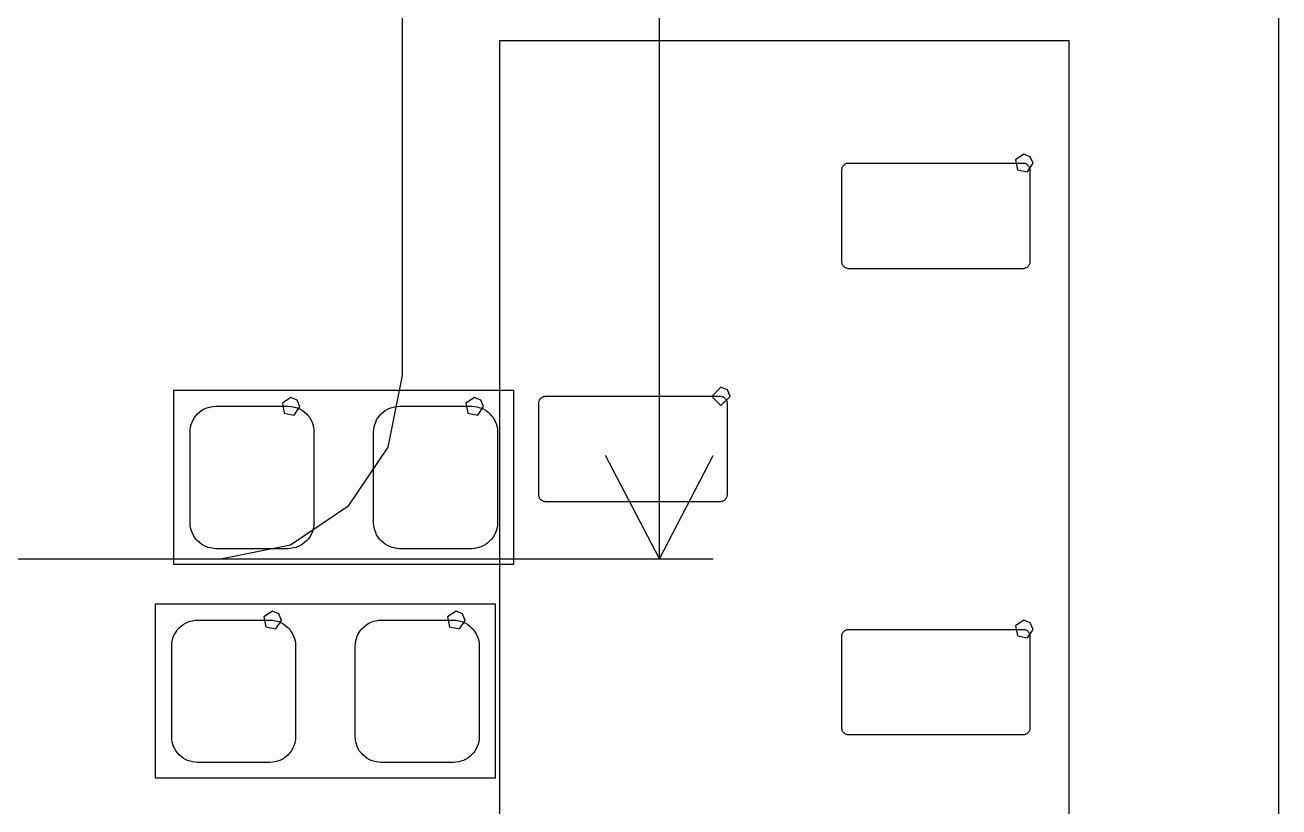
# Model space of a CAD drawing. Extents: x 114 to 258, y 8 to 198.
# Drawn here: x 242.89 to 256.55, y 150.31 to 158.83 of the extents above; entities that cross this region are included whole.
import ezdxf

# ---------------------------------------------------------------- set-up
doc = ezdxf.new("R2010")
doc.units = 0

msp = doc.modelspace()

# ---------------------------------------------------------------- linework, layer by layer
at = {"layer": 'Layer 1', "color": 7}
for points in [[(249.79884, 153.0094), (249.79884, 188.00806)], [(256.54762, 99.8091), (256.54762, 187.80994)], [(246.99976, 155.00838), (246.99976, 186.00908)], [(248.05894, 137.109), (248.05894, 158.65836)], [(248.05894, 158.65836), (254.25908, 158.65836)], [(254.25908, 158.65836), (254.25908, 137.109)], [(253.768606, 157.420796), (253.676218, 157.359064), (253.697895, 157.250085), (253.806874, 157.228408), (253.868606, 157.320796), (253.839317, 157.391507), (253.768606, 157.420796), (253.768606, 157.420796)], [(251.78512, 157.25374), (251.78766, 157.26136)], [(251.78512, 157.24866), (251.78512, 157.25374)], [(251.78512, 156.2479), (251.78512, 157.24866)], [(251.78766, 157.26898), (251.7902, 157.2766)], [(251.78766, 157.26136), (251.78766, 157.26898)], [(251.7902, 157.2766), (251.79274, 157.28168)], [(251.79274, 157.28168), (251.79782, 157.2893)], [(251.79782, 157.2893), (251.8029, 157.29438)], [(251.8029, 157.29438), (251.80798, 157.29946)], [(251.80798, 157.29946), (251.81306, 157.30454)], [(251.81306, 157.30454), (251.81814, 157.30962)], [(251.81814, 157.30962), (251.82576, 157.3147)], [(251.82576, 157.3147), (251.83084, 157.31724)], [(251.83084, 157.31724), (251.83846, 157.31978)], [(251.83846, 157.31978), (251.84608, 157.31978)], [(251.84608, 157.31978), (251.8537, 157.32232)], [(251.8537, 157.32232), (251.86132, 157.32232)], [(251.86132, 157.32232), (253.76124, 157.32232)], [(253.76124, 157.32232), (253.76632, 157.32232)], [(253.76632, 157.32232), (253.77394, 157.31978)], [(253.77394, 157.31978), (253.78156, 157.31978)], [(253.78156, 157.31978), (253.78918, 157.31724)], [(253.78918, 157.31724), (253.79426, 157.3147)], [(253.79426, 157.3147), (253.80188, 157.30962)], [(253.80188, 157.30962), (253.80696, 157.30454)], [(253.80696, 157.30454), (253.81204, 157.29946)], [(253.81204, 157.29946), (253.81712, 157.29438)], [(253.81712, 157.29438), (253.8222, 157.2893)], [(253.8222, 157.2893), (253.82728, 157.28168)], [(253.82728, 157.28168), (253.82982, 157.2766)], [(253.82982, 157.2766), (253.83236, 157.26898)], [(253.83236, 157.26898), (253.8349, 157.26136)], [(253.8349, 157.26136), (253.8349, 157.25374)], [(253.8349, 157.25374), (253.8349, 157.24866)], [(253.8349, 157.24866), (253.8349, 156.2479)], [(251.78512, 156.24028), (251.78512, 156.2479)], [(251.78766, 156.23266), (251.78512, 156.24028)], [(251.78766, 156.22504), (251.78766, 156.23266)], [(251.7902, 156.21996), (251.78766, 156.22504)], [(251.79274, 156.21234), (251.7902, 156.21996)], [(251.79782, 156.20472), (251.79274, 156.21234)], [(251.8029, 156.19964), (251.79782, 156.20472)], [(251.80798, 156.19456), (251.8029, 156.19964)], [(251.81306, 156.18948), (251.80798, 156.19456)], [(251.81814, 156.1844), (251.81306, 156.18948)], [(251.82576, 156.18186), (251.81814, 156.1844)], [(251.83084, 156.17932), (251.82576, 156.18186)], [(251.83846, 156.17678), (251.83084, 156.17932)], [(251.84608, 156.17424), (251.83846, 156.17678)], [(251.8537, 156.1717), (251.84608, 156.17424)], [(251.86132, 156.1717), (251.8537, 156.1717)], [(253.76124, 156.1717), (251.86132, 156.1717)], [(253.76632, 156.1717), (253.76124, 156.1717)], [(253.77394, 156.17424), (253.76632, 156.1717)], [(253.78156, 156.17678), (253.77394, 156.17424)], [(253.78918, 156.17932), (253.78156, 156.17678)], [(253.79426, 156.18186), (253.78918, 156.17932)], [(253.80188, 156.1844), (253.79426, 156.18186)], [(253.80696, 156.18948), (253.80188, 156.1844)], [(253.81204, 156.19456), (253.80696, 156.18948)], [(253.81712, 156.19964), (253.81204, 156.19456)], [(253.8222, 156.20472), (253.81712, 156.19964)], [(253.82728, 156.21234), (253.8222, 156.20472)], [(253.82982, 156.21996), (253.82728, 156.21234)], [(253.83236, 156.22504), (253.82982, 156.21996)], [(253.8349, 156.23266), (253.83236, 156.22504)], [(253.8349, 156.2479), (253.8349, 156.24028)], [(253.8349, 156.24028), (253.8349, 156.23266)], [(245.000018, 153.007114), (245.778506, 153.164285), (246.414227, 153.592901), (246.842843, 154.228622), (247.000014, 155.00711)], [(244.50802, 154.84836), (248.2088, 154.84836)], [(244.50802, 152.94844), (244.50802, 154.84836)], [(245.782592, 154.769798), (245.690204, 154.708066), (245.711881, 154.599087), (245.82086, 154.57741), (245.882592, 154.669798), (245.853303, 154.740509), (245.782592, 154.769798), (245.782592, 154.769798)], [(247.782588, 154.769798), (247.6902, 154.708066), (247.711877, 154.599087), (247.820856, 154.57741), (247.882588, 154.669798), (247.853299, 154.740509), (247.782588, 154.769798), (247.782588, 154.769798)], [(248.2088, 154.84836), (248.2088, 152.94844)], [(248.5136, 154.76454), (248.51868, 154.76962)], [(248.51868, 154.76962), (248.52376, 154.7747)], [(248.52376, 154.7747), (248.53138, 154.77724)], [(248.53138, 154.77724), (248.539, 154.77978)], [(248.539, 154.77978), (248.54662, 154.77978)], [(248.54662, 154.77978), (248.5517, 154.78232)], [(248.5517, 154.78232), (248.55932, 154.78232)], [(248.55932, 154.78232), (250.45924, 154.78232)], [(250.468638, 154.880796), (250.368638, 154.780796), (250.468638, 154.680796), (250.568638, 154.780796), (250.539349, 154.851507), (250.468638, 154.880796), (250.468638, 154.880796)], [(250.45924, 154.78232), (250.46686, 154.78232)], [(250.46686, 154.78232), (250.47448, 154.77978)], [(250.47448, 154.77978), (250.4821, 154.77978)], [(250.4821, 154.77978), (250.48972, 154.77724)], [(250.48972, 154.77724), (250.4948, 154.7747)], [(250.4948, 154.7747), (250.50242, 154.76962)], [(250.50242, 154.76962), (250.5075, 154.76454)], [(244.81028, 154.62484), (244.83314, 154.64008)], [(244.83314, 154.64008), (244.85854, 154.65024)], [(244.85854, 154.65024), (244.88394, 154.6604)], [(244.88394, 154.6604), (244.91188, 154.66802)], [(244.91188, 154.66802), (244.93982, 154.67056)], [(244.93982, 154.67056), (244.96522, 154.6731)], [(244.96522, 154.6731), (245.75262, 154.6731)], [(245.75262, 154.6731), (245.78056, 154.67056)], [(245.78056, 154.67056), (245.8085, 154.66802)], [(245.8085, 154.66802), (245.83644, 154.6604)], [(245.83644, 154.6604), (245.86184, 154.65024)], [(245.86184, 154.65024), (245.88724, 154.64008)], [(245.88724, 154.64008), (245.9101, 154.62484)], [(246.80926, 154.62484), (246.83466, 154.64008)], [(246.83466, 154.64008), (246.85752, 154.65024)], [(246.85752, 154.65024), (246.88546, 154.6604)], [(246.88546, 154.6604), (246.91086, 154.66802)], [(246.91086, 154.66802), (246.9388, 154.67056)], [(246.9388, 154.67056), (246.96674, 154.6731)], [(246.96674, 154.6731), (247.75414, 154.6731)], [(247.75414, 154.6731), (247.78208, 154.67056)], [(247.78208, 154.67056), (247.81002, 154.66802)], [(247.81002, 154.66802), (247.83542, 154.6604)], [(247.83542, 154.6604), (247.86082, 154.65024)], [(247.86082, 154.65024), (247.88622, 154.64008)], [(247.88622, 154.64008), (247.90908, 154.62484)], [(248.48566, 154.72136), (248.4882, 154.72898)], [(248.48566, 154.71374), (248.48566, 154.72136)], [(248.48566, 154.70866), (248.48566, 154.71374)], [(248.48566, 153.7079), (248.48566, 154.70866)], [(248.4882, 154.72898), (248.49074, 154.7366)], [(248.49074, 154.7366), (248.49328, 154.74168)], [(248.49328, 154.74168), (248.49836, 154.7493)], [(248.49836, 154.7493), (248.5009, 154.75438)], [(248.5009, 154.75438), (248.50598, 154.75946)], [(248.50598, 154.75946), (248.5136, 154.76454)], [(250.5075, 154.76454), (250.51258, 154.75946)], [(250.51258, 154.75946), (250.51766, 154.75438)], [(250.51766, 154.75438), (250.52274, 154.7493)], [(250.52274, 154.7493), (250.52528, 154.74168)], [(250.52528, 154.74168), (250.53036, 154.7366)], [(250.53036, 154.7366), (250.5329, 154.72898)], [(250.5329, 154.72898), (250.5329, 154.72136)], [(250.5329, 154.72136), (250.53544, 154.71374)], [(250.53544, 154.71374), (250.53544, 154.70866)], [(250.53544, 154.70866), (250.53544, 153.7079)], [(244.69598, 154.47244), (244.70614, 154.49784)], [(244.70614, 154.49784), (244.71884, 154.52324)], [(244.71884, 154.52324), (244.73154, 154.54864)], [(244.73154, 154.54864), (244.74932, 154.56896)], [(244.74932, 154.56896), (244.7671, 154.58928)], [(244.7671, 154.58928), (244.78742, 154.6096)], [(244.78742, 154.6096), (244.81028, 154.62484)], [(245.9101, 154.62484), (245.93296, 154.6096)], [(245.93296, 154.6096), (245.95328, 154.58928)], [(245.95328, 154.58928), (245.97106, 154.56896)], [(245.97106, 154.56896), (245.98884, 154.54864)], [(245.98884, 154.54864), (246.00154, 154.52324)], [(246.00154, 154.52324), (246.01424, 154.49784)], [(246.01424, 154.49784), (246.02186, 154.47244)], [(246.6975, 154.47244), (246.70766, 154.49784)], [(246.70766, 154.49784), (246.71782, 154.52324)], [(246.71782, 154.52324), (246.73306, 154.54864)], [(246.73306, 154.54864), (246.7483, 154.56896)], [(246.7483, 154.56896), (246.76862, 154.58928)], [(246.76862, 154.58928), (246.78894, 154.6096)], [(246.78894, 154.6096), (246.80926, 154.62484)], [(247.90908, 154.62484), (247.93194, 154.6096)], [(247.93194, 154.6096), (247.95226, 154.58928)], [(247.95226, 154.58928), (247.97004, 154.56896)], [(247.97004, 154.56896), (247.98782, 154.54864)], [(247.98782, 154.54864), (248.00306, 154.52324)], [(248.00306, 154.52324), (248.01322, 154.49784)], [(248.01322, 154.49784), (248.02338, 154.47244)], [(244.68582, 154.4191), (244.6909, 154.44704)], [(244.68582, 154.39116), (244.68582, 154.4191)], [(244.68582, 153.4031), (244.68582, 154.39116)], [(244.6909, 154.44704), (244.69598, 154.47244)], [(246.02186, 154.47244), (246.02948, 154.44704)], [(246.02948, 154.44704), (246.03456, 154.4191)], [(246.03456, 154.4191), (246.03456, 154.39116)], [(246.03456, 154.39116), (246.03456, 153.4031)], [(246.6848, 154.39116), (246.68734, 154.4191)], [(246.6848, 153.4031), (246.6848, 154.39116)], [(246.68734, 154.4191), (246.68988, 154.44704)], [(246.68988, 154.44704), (246.6975, 154.47244)], [(248.02338, 154.47244), (248.031, 154.44704)], [(248.031, 154.44704), (248.03354, 154.4191)], [(248.03354, 154.4191), (248.03608, 154.39116)], [(248.03608, 154.39116), (248.03608, 153.4031)], [(249.79884, 153.0094), (249.2121, 154.13462)], [(249.79884, 153.0094), (250.38558, 154.13462)], [(248.48566, 153.70028), (248.48566, 153.7079)], [(248.48566, 153.69266), (248.48566, 153.70028)], [(248.4882, 153.68504), (248.48566, 153.69266)], [(248.49074, 153.67996), (248.4882, 153.68504)], [(248.49328, 153.67234), (248.49074, 153.67996)], [(250.53036, 153.67996), (250.52528, 153.67234)], [(250.5329, 153.68504), (250.53036, 153.67996)], [(250.53544, 153.70028), (250.5329, 153.69266)], [(250.5329, 153.69266), (250.5329, 153.68504)], [(250.53544, 153.7079), (250.53544, 153.70028)], [(248.49836, 153.66472), (248.49328, 153.67234)], [(248.5009, 153.65964), (248.49836, 153.66472)], [(248.50598, 153.65456), (248.5009, 153.65964)], [(248.5136, 153.64948), (248.50598, 153.65456)], [(248.51868, 153.6444), (248.5136, 153.64948)], [(248.52376, 153.64186), (248.51868, 153.6444)], [(248.53138, 153.63932), (248.52376, 153.64186)], [(248.539, 153.63678), (248.53138, 153.63932)], [(248.54662, 153.63424), (248.539, 153.63678)], [(248.5517, 153.6317), (248.54662, 153.63424)], [(248.55932, 153.6317), (248.5517, 153.6317)], [(250.45924, 153.6317), (248.55932, 153.6317)], [(250.46686, 153.6317), (250.45924, 153.6317)], [(250.47448, 153.63424), (250.46686, 153.6317)], [(250.4821, 153.63678), (250.47448, 153.63424)], [(250.48972, 153.63932), (250.4821, 153.63678)], [(250.4948, 153.64186), (250.48972, 153.63932)], [(250.50242, 153.6444), (250.4948, 153.64186)], [(250.5075, 153.64948), (250.50242, 153.6444)], [(250.51258, 153.65456), (250.5075, 153.64948)], [(250.51766, 153.65964), (250.51258, 153.65456)], [(250.52274, 153.66472), (250.51766, 153.65964)], [(250.52528, 153.67234), (250.52274, 153.66472)], [(244.68582, 153.37516), (244.68582, 153.4031)], [(244.6909, 153.34976), (244.68582, 153.37516)], [(244.69598, 153.32182), (244.6909, 153.34976)], [(244.70614, 153.29642), (244.69598, 153.32182)], [(244.71884, 153.27102), (244.70614, 153.29642)], [(244.73154, 153.24816), (244.71884, 153.27102)], [(246.00154, 153.27102), (245.98884, 153.24816)], [(246.01424, 153.29642), (246.00154, 153.27102)], [(246.02186, 153.32182), (246.01424, 153.29642)], [(246.02948, 153.34976), (246.02186, 153.32182)], [(246.03456, 153.37516), (246.02948, 153.34976)], [(246.03456, 153.4031), (246.03456, 153.37516)], [(246.68734, 153.37516), (246.6848, 153.4031)], [(246.68988, 153.34976), (246.68734, 153.37516)], [(246.6975, 153.32182), (246.68988, 153.34976)], [(246.70766, 153.29642), (246.6975, 153.32182)], [(246.71782, 153.27102), (246.70766, 153.29642)], [(246.73306, 153.24816), (246.71782, 153.27102)], [(248.00306, 153.27102), (247.98782, 153.24816)], [(248.01322, 153.29642), (248.00306, 153.27102)], [(248.02338, 153.32182), (248.01322, 153.29642)], [(248.031, 153.34976), (248.02338, 153.32182)], [(248.03354, 153.37516), (248.031, 153.34976)], [(248.03608, 153.4031), (248.03354, 153.37516)], [(244.74932, 153.2253), (244.73154, 153.24816)], [(244.7671, 153.20498), (244.74932, 153.2253)], [(244.78742, 153.1872), (244.7671, 153.20498)], [(244.81028, 153.16942), (244.78742, 153.1872)], [(244.83314, 153.15672), (244.81028, 153.16942)], [(244.85854, 153.14402), (244.83314, 153.15672)], [(244.88394, 153.13386), (244.85854, 153.14402)], [(244.91188, 153.12878), (244.88394, 153.13386)], [(245.83644, 153.13386), (245.8085, 153.12878)], [(245.86184, 153.14402), (245.83644, 153.13386)], [(245.88724, 153.15672), (245.86184, 153.14402)], [(245.9101, 153.16942), (245.88724, 153.15672)], [(245.93296, 153.1872), (245.9101, 153.16942)], [(245.95328, 153.20498), (245.93296, 153.1872)], [(245.97106, 153.2253), (245.95328, 153.20498)], [(245.98884, 153.24816), (245.97106, 153.2253)], [(246.7483, 153.2253), (246.73306, 153.24816)], [(246.76862, 153.20498), (246.7483, 153.2253)], [(246.78894, 153.1872), (246.76862, 153.20498)], [(246.80926, 153.16942), (246.78894, 153.1872)], [(246.83466, 153.15672), (246.80926, 153.16942)], [(246.85752, 153.14402), (246.83466, 153.15672)], [(246.88546, 153.13386), (246.85752, 153.14402)], [(246.91086, 153.12878), (246.88546, 153.13386)], [(247.83542, 153.13386), (247.81002, 153.12878)], [(247.86082, 153.14402), (247.83542, 153.13386)], [(247.88622, 153.15672), (247.86082, 153.14402)], [(247.90908, 153.16942), (247.88622, 153.15672)], [(247.93194, 153.1872), (247.90908, 153.16942)], [(247.95226, 153.20498), (247.93194, 153.1872)], [(247.97004, 153.2253), (247.95226, 153.20498)], [(247.98782, 153.24816), (247.97004, 153.2253)], [(217.99804, 153.0094), (244.99824, 153.0094)], [(244.59946, 153.0094), (250.38558, 153.0094)], [(244.93982, 153.1237), (244.91188, 153.12878)], [(244.96522, 153.12116), (244.93982, 153.1237)], [(245.75262, 153.12116), (244.96522, 153.12116)], [(245.78056, 153.1237), (245.75262, 153.12116)], [(245.8085, 153.12878), (245.78056, 153.1237)], [(246.9388, 153.1237), (246.91086, 153.12878)], [(246.96674, 153.12116), (246.9388, 153.1237)], [(247.75414, 153.12116), (246.96674, 153.12116)], [(247.78208, 153.1237), (247.75414, 153.12116)], [(247.81002, 153.12878), (247.78208, 153.1237)], [(248.2088, 152.94844), (244.50802, 152.94844)], [(244.30736, 152.51918), (248.00814, 152.51918)], [(244.30736, 150.61926), (244.30736, 152.51918)], [(248.00814, 152.51918), (248.00814, 150.61926)], [(244.63502, 152.30836), (244.65788, 152.32106)], [(244.65788, 152.32106), (244.68582, 152.33122)], [(244.68582, 152.33122), (244.71122, 152.3363)], [(244.71122, 152.3363), (244.73916, 152.34138)], [(244.73916, 152.34138), (244.7671, 152.34138)], [(244.7671, 152.34138), (245.5545, 152.34138)], [(245.582694, 152.439856), (245.490306, 152.378124), (245.511983, 152.269145), (245.620962, 152.247468), (245.682694, 152.339856), (245.653405, 152.410567), (245.582694, 152.439856), (245.582694, 152.439856)], [(245.5545, 152.34138), (245.58244, 152.34138)], [(245.58244, 152.34138), (245.60784, 152.3363)], [(245.60784, 152.3363), (245.63578, 152.33122)], [(245.63578, 152.33122), (245.66118, 152.32106)], [(245.66118, 152.32106), (245.68658, 152.30836)], [(246.634, 152.30836), (246.6594, 152.32106)], [(246.6594, 152.32106), (246.6848, 152.33122)], [(246.6848, 152.33122), (246.71274, 152.3363)], [(246.71274, 152.3363), (246.73814, 152.34138)], [(246.73814, 152.34138), (246.76608, 152.34138)], [(246.76608, 152.34138), (247.55348, 152.34138)], [(247.58269, 152.439856), (247.490302, 152.378124), (247.511979, 152.269145), (247.620958, 152.247468), (247.68269, 152.339856), (247.653401, 152.410567), (247.58269, 152.439856), (247.58269, 152.439856)], [(247.55348, 152.34138), (247.58142, 152.34138)], [(247.58142, 152.34138), (247.60936, 152.3363)], [(247.60936, 152.3363), (247.63476, 152.33122)], [(247.63476, 152.33122), (247.6627, 152.32106)], [(247.6627, 152.32106), (247.68556, 152.30836)], [(253.768606, 152.340796), (253.676218, 152.279064), (253.697895, 152.170085), (253.806874, 152.148408), (253.868606, 152.240796), (253.839317, 152.311507), (253.768606, 152.340796), (253.768606, 152.340796)], [(244.50548, 152.16866), (244.51818, 152.19406)], [(244.51818, 152.19406), (244.53342, 152.21692)], [(244.53342, 152.21692), (244.54866, 152.23978)], [(244.54866, 152.23978), (244.56644, 152.2601)], [(244.56644, 152.2601), (244.58676, 152.27788)], [(244.58676, 152.27788), (244.60962, 152.29566)], [(244.60962, 152.29566), (244.63502, 152.30836)], [(245.68658, 152.30836), (245.70944, 152.29566)], [(245.70944, 152.29566), (245.7323, 152.27788)], [(245.7323, 152.27788), (245.75262, 152.2601)], [(245.75262, 152.2601), (245.7704, 152.23978)], [(245.7704, 152.23978), (245.78818, 152.21692)], [(245.78818, 152.21692), (245.80088, 152.19406)], [(245.80088, 152.19406), (245.81358, 152.16866)], [(246.507, 152.16866), (246.51716, 152.19406)], [(246.51716, 152.19406), (246.5324, 152.21692)], [(246.5324, 152.21692), (246.55018, 152.23978)], [(246.55018, 152.23978), (246.56796, 152.2601)], [(246.56796, 152.2601), (246.58828, 152.27788)], [(246.58828, 152.27788), (246.61114, 152.29566)], [(246.61114, 152.29566), (246.634, 152.30836)], [(247.68556, 152.30836), (247.71096, 152.29566)], [(247.71096, 152.29566), (247.73128, 152.27788)], [(247.73128, 152.27788), (247.7516, 152.2601)], [(247.7516, 152.2601), (247.77192, 152.23978)], [(247.77192, 152.23978), (247.78716, 152.21692)], [(247.78716, 152.21692), (247.8024, 152.19406)], [(247.8024, 152.19406), (247.81256, 152.16866)], [(251.78512, 152.17374), (251.78766, 152.18136)], [(251.78512, 152.16866), (251.78512, 152.17374)], [(251.78766, 152.18898), (251.7902, 152.1966)], [(251.78766, 152.18136), (251.78766, 152.18898)], [(251.7902, 152.1966), (251.79274, 152.20168)], [(251.79274, 152.20168), (251.79782, 152.2093)], [(251.79782, 152.2093), (251.8029, 152.21438)], [(251.8029, 152.21438), (251.80798, 152.21946)], [(251.80798, 152.21946), (251.81306, 152.22454)], [(251.81306, 152.22454), (251.81814, 152.22962)], [(251.81814, 152.22962), (251.82576, 152.2347)], [(251.82576, 152.2347), (251.83084, 152.23724)], [(251.83084, 152.23724), (251.83846, 152.23978)], [(251.83846, 152.23978), (251.84608, 152.23978)], [(251.84608, 152.23978), (251.8537, 152.24232)], [(251.8537, 152.24232), (251.86132, 152.24232)], [(251.86132, 152.24232), (253.76124, 152.24232)], [(253.76124, 152.24232), (253.76632, 152.24232)], [(253.76632, 152.24232), (253.77394, 152.23978)], [(253.77394, 152.23978), (253.78156, 152.23978)], [(253.78156, 152.23978), (253.78918, 152.23724)], [(253.78918, 152.23724), (253.79426, 152.2347)], [(253.79426, 152.2347), (253.80188, 152.22962)], [(253.80188, 152.22962), (253.80696, 152.22454)], [(253.80696, 152.22454), (253.81204, 152.21946)], [(253.81204, 152.21946), (253.81712, 152.21438)], [(253.81712, 152.21438), (253.8222, 152.2093)], [(253.8222, 152.2093), (253.82728, 152.20168)], [(253.82728, 152.20168), (253.82982, 152.1966)], [(253.82982, 152.1966), (253.83236, 152.18898)], [(253.83236, 152.18898), (253.8349, 152.18136)], [(253.8349, 152.18136), (253.8349, 152.17374)], [(253.8349, 152.17374), (253.8349, 152.16866)], [(244.48516, 152.06198), (244.4877, 152.08992)], [(244.48516, 151.07392), (244.48516, 152.06198)], [(244.4877, 152.08992), (244.49024, 152.11532)], [(244.49024, 152.11532), (244.49786, 152.14326)], [(244.49786, 152.14326), (244.50548, 152.16866)], [(245.81358, 152.16866), (245.82374, 152.14326)], [(245.82374, 152.14326), (245.82882, 152.11532)], [(245.82882, 152.11532), (245.8339, 152.08992)], [(245.8339, 152.08992), (245.8339, 152.06198)], [(245.8339, 152.06198), (245.8339, 151.07392)], [(246.48414, 152.06198), (246.48668, 152.08992)], [(246.48414, 151.07392), (246.48414, 152.06198)], [(246.48668, 152.08992), (246.49176, 152.11532)], [(246.49176, 152.11532), (246.49684, 152.14326)], [(246.49684, 152.14326), (246.507, 152.16866)], [(247.81256, 152.16866), (247.82272, 152.14326)], [(247.82272, 152.14326), (247.83034, 152.11532)], [(247.83034, 152.11532), (247.83288, 152.08992)], [(247.83288, 152.08992), (247.83542, 152.06198)], [(247.83542, 152.06198), (247.83542, 151.07392)], [(251.78512, 151.1679), (251.78512, 152.16866)], [(253.8349, 152.16866), (253.8349, 151.1679)], [(251.78512, 151.16028), (251.78512, 151.1679)], [(251.78766, 151.15266), (251.78512, 151.16028)], [(251.78766, 151.14504), (251.78766, 151.15266)], [(251.7902, 151.13996), (251.78766, 151.14504)], [(251.79274, 151.13234), (251.7902, 151.13996)], [(251.79782, 151.12472), (251.79274, 151.13234)], [(251.8029, 151.11964), (251.79782, 151.12472)], [(251.80798, 151.11456), (251.8029, 151.11964)], [(251.81306, 151.10948), (251.80798, 151.11456)], [(251.81814, 151.1044), (251.81306, 151.10948)], [(251.82576, 151.10186), (251.81814, 151.1044)], [(251.83084, 151.09932), (251.82576, 151.10186)], [(251.83846, 151.09678), (251.83084, 151.09932)], [(251.84608, 151.09424), (251.83846, 151.09678)], [(251.8537, 151.0917), (251.84608, 151.09424)], [(251.86132, 151.0917), (251.8537, 151.0917)], [(253.76124, 151.0917), (251.86132, 151.0917)], [(253.76632, 151.0917), (253.76124, 151.0917)], [(253.77394, 151.09424), (253.76632, 151.0917)], [(253.78156, 151.09678), (253.77394, 151.09424)], [(253.78918, 151.09932), (253.78156, 151.09678)], [(253.79426, 151.10186), (253.78918, 151.09932)], [(253.80188, 151.1044), (253.79426, 151.10186)], [(253.80696, 151.10948), (253.80188, 151.1044)], [(253.81204, 151.11456), (253.80696, 151.10948)], [(253.81712, 151.11964), (253.81204, 151.11456)], [(253.8222, 151.12472), (253.81712, 151.11964)], [(253.82728, 151.13234), (253.8222, 151.12472)], [(253.82982, 151.13996), (253.82728, 151.13234)], [(253.83236, 151.14504), (253.82982, 151.13996)], [(253.8349, 151.15266), (253.83236, 151.14504)], [(253.8349, 151.1679), (253.8349, 151.16028)], [(253.8349, 151.16028), (253.8349, 151.15266)], [(244.4877, 151.04598), (244.48516, 151.07392)], [(244.49024, 151.01804), (244.4877, 151.04598)], [(244.49786, 150.99264), (244.49024, 151.01804)], [(244.50548, 150.96724), (244.49786, 150.99264)], [(244.51818, 150.94184), (244.50548, 150.96724)], [(245.81358, 150.96724), (245.80088, 150.94184)], [(245.82374, 150.99264), (245.81358, 150.96724)], [(245.82882, 151.01804), (245.82374, 150.99264)], [(245.8339, 151.04598), (245.82882, 151.01804)], [(245.8339, 151.07392), (245.8339, 151.04598)], [(246.48668, 151.04598), (246.48414, 151.07392)], [(246.49176, 151.01804), (246.48668, 151.04598)], [(246.49684, 150.99264), (246.49176, 151.01804)], [(246.507, 150.96724), (246.49684, 150.99264)], [(246.51716, 150.94184), (246.507, 150.96724)], [(247.81256, 150.96724), (247.8024, 150.94184)], [(247.82272, 150.99264), (247.81256, 150.96724)], [(247.83034, 151.01804), (247.82272, 150.99264)], [(247.83288, 151.04598), (247.83034, 151.01804)], [(247.83542, 151.07392), (247.83288, 151.04598)], [(244.53342, 150.91644), (244.51818, 150.94184)], [(244.54866, 150.89612), (244.53342, 150.91644)], [(244.56644, 150.8758), (244.54866, 150.89612)], [(244.58676, 150.85548), (244.56644, 150.8758)], [(244.60962, 150.84024), (244.58676, 150.85548)], [(244.63502, 150.825), (244.60962, 150.84024)], [(244.65788, 150.81484), (244.63502, 150.825)], [(244.68582, 150.80468), (244.65788, 150.81484)], [(245.66118, 150.81484), (245.63578, 150.80468)], [(245.68658, 150.825), (245.66118, 150.81484)], [(245.70944, 150.84024), (245.68658, 150.825)], [(245.7323, 150.85548), (245.70944, 150.84024)], [(245.75262, 150.8758), (245.7323, 150.85548)], [(245.7704, 150.89612), (245.75262, 150.8758)], [(245.78818, 150.91644), (245.7704, 150.89612)], [(245.80088, 150.94184), (245.78818, 150.91644)], [(246.5324, 150.91644), (246.51716, 150.94184)], [(246.55018, 150.89612), (246.5324, 150.91644)], [(246.56796, 150.8758), (246.55018, 150.89612)], [(246.58828, 150.85548), (246.56796, 150.8758)], [(246.61114, 150.84024), (246.58828, 150.85548)], [(246.634, 150.825), (246.61114, 150.84024)], [(246.6594, 150.81484), (246.634, 150.825)], [(246.6848, 150.80468), (246.6594, 150.81484)], [(247.6627, 150.81484), (247.63476, 150.80468)], [(247.68556, 150.825), (247.6627, 150.81484)], [(247.71096, 150.84024), (247.68556, 150.825)], [(247.73128, 150.85548), (247.71096, 150.84024)], [(247.7516, 150.8758), (247.73128, 150.85548)], [(247.77192, 150.89612), (247.7516, 150.8758)], [(247.78716, 150.91644), (247.77192, 150.89612)], [(247.8024, 150.94184), (247.78716, 150.91644)], [(244.71122, 150.79706), (244.68582, 150.80468)], [(244.73916, 150.79452), (244.71122, 150.79706)], [(244.7671, 150.79198), (244.73916, 150.79452)], [(245.5545, 150.79198), (244.7671, 150.79198)], [(245.58244, 150.79452), (245.5545, 150.79198)], [(245.60784, 150.79706), (245.58244, 150.79452)], [(245.63578, 150.80468), (245.60784, 150.79706)], [(246.71274, 150.79706), (246.6848, 150.80468)], [(246.73814, 150.79452), (246.71274, 150.79706)], [(246.76608, 150.79198), (246.73814, 150.79452)], [(247.55348, 150.79198), (246.76608, 150.79198)], [(247.58142, 150.79452), (247.55348, 150.79198)], [(247.60936, 150.79706), (247.58142, 150.79452)], [(247.63476, 150.80468), (247.60936, 150.79706)], [(248.00814, 150.61926), (244.30736, 150.61926)]]:
    msp.add_lwpolyline(points, dxfattribs=at)

doc.saveas('drawing.dxf')
